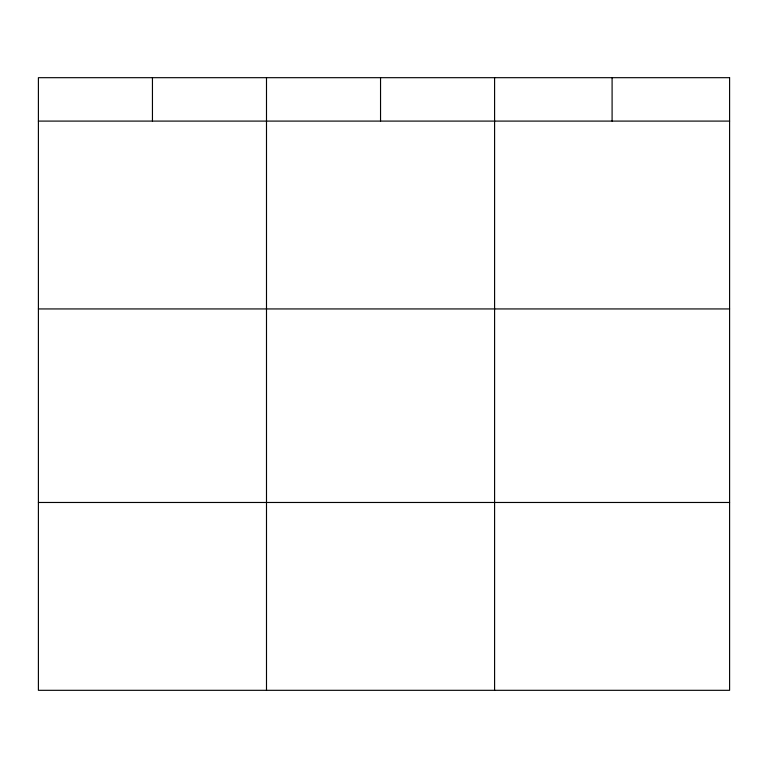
<?xml version="1.0" encoding="UTF-8"?>
<svg xmlns="http://www.w3.org/2000/svg" width="768" height="768" viewBox="0 0 768 768"><rect width="100%" height="100%" fill="white"/><g stroke="black" fill="none" stroke-linecap="round" stroke-linejoin="round"><path stroke-width="1.15" d="M38.4 121.094L729.6 121.094M38.4 308.938L729.6 308.938M38.4 502.474L729.6 502.474M612.096 77.683L612.096 121.094M494.592 77.683L494.592 690.317M380.544 77.683L380.544 121.094M266.496 77.683L266.496 690.317M152.448 77.683L152.448 121.094M729.6 77.683L38.4 77.683L38.4 690.317L729.6 690.317L729.6 77.683"/></g></svg>
